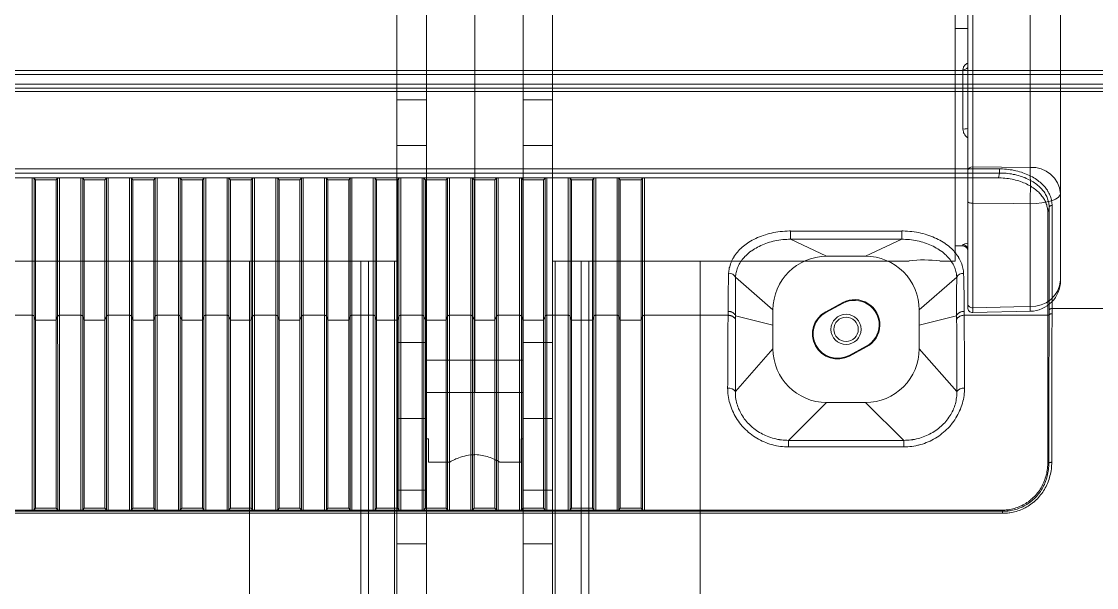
# Model space of a CAD drawing. Header units: millimetres. Extents: x -71336 to -35435, y -26189 to 22712.
# Drawn here: x -68641.2 to -68530.9, y -17271.1 to -17213 of the extents above; entities that cross this region are included whole.
import ezdxf

# ---------------------------------------------------------------- set-up
doc = ezdxf.new("R2010")
doc.units = ezdxf.units.MM
doc.layers.add('SC - Equipment', color=7, linetype='Continuous', lineweight=13)

# ---------------------------------------------------------------- blocks, each defined once
blk = doc.blocks.new('SONY FW-49XE8001 - BACK')
at = {"layer": 'SC - Equipment', "color": 251, "true_color": 0x636466, "transparency": 33554495}
for points in [[(525.3, 358.02), (-525.61, 358.02)], [(522.2, 357.62), (-522.51, 357.62)], [(-464.84, 355.87), (464.53, 355.87), (460.61, 333.61), (460.32, 331.86), (460.04, 330.03), (459.78, 328.1), (459.53, 326.06), (459.29, 323.86), (459.07, 321.57), (458.86, 319.19), (458.73, 317.42), (458.56, 314.84), (458.41, 312.21), (458.29, 309.54), (458.19, 306.83), (458.12, 304.06), (458.08, 301.25), (458.07, 298.38), (458.07, 298.25), (458.07, 137.87), (458.8, 137.87), (461.18, 137.9)], [(464.53, 356.22), (-464.84, 356.22)], [(345.49, 333.61), (327.27, 333.61), (327.23, 333.61), (327.2, 333.6), (327.16, 333.59), (327.13, 333.58), (327.1, 333.57), (327.07, 333.56), (327.05, 333.54), (327.03, 333.52), (327.01, 333.5), (327, 333.5), (326.99, 333.47), (326.98, 333.45), (326.97, 333.43), (326.97, 344), (326.84, 343.47)], [(-439.7, 347.5), (321.89, 347.5), (321.99, 347.5), (322.18, 347.5), (322.37, 347.49), (322.56, 347.48), (322.74, 347.46), (322.93, 347.43), (323.11, 347.41), (323.29, 347.37), (323.47, 347.34), (323.65, 347.3), (323.82, 347.25), (323.83, 347.25), (324, 347.2), (324.16, 347.14), (324.32, 347.09), (324.48, 347.03), (324.63, 346.96), (324.78, 346.89), (324.93, 346.82), (325.07, 346.75), (325.21, 346.67), (325.34, 346.59), (325.47, 346.5), (325.59, 346.42), (325.71, 346.33), (325.82, 346.24), (325.93, 346.15), (326.03, 346.05), (326.12, 345.96), (326.21, 345.86), (326.29, 345.76), (326.37, 345.67), (326.45, 345.57), (326.52, 345.46), (326.58, 345.36), (326.61, 345.31), (326.67, 345.2), (326.72, 345.09), (326.77, 344.98), (326.81, 344.87), (326.85, 344.76), (326.88, 344.65), (326.91, 344.54), (326.93, 344.43), (326.95, 344.32), (326.96, 344.21), (326.97, 344.11), (326.97, 344), (326.98, 344.02), (326.99, 344.05), (327, 344.07), (327.01, 344.07), (327.03, 344.09), (327.05, 344.11), (327.07, 344.13), (327.1, 344.14), (327.13, 344.15), (327.16, 344.16), (327.2, 344.17), (327.23, 344.18), (327.27, 344.18), (327.27, 333.61), (327.27, 333.07), (327.23, 333.07), (327.2, 333.07), (327.16, 333.06), (327.13, 333.05), (327.1, 333.04), (327.07, 333.02), (327.05, 333.01), (327.02, 332.99), (327.01, 332.97), (327, 332.96), (326.99, 332.94), (326.98, 332.92), (326.97, 332.9), (318.26, 332.9), (318.27, 332.15), (318.27, 331.41), (318.27, 330.66), (318.28, 329.92), (318.28, 329.17), (318.28, 328.43), (318.29, 327.68), (318.29, 327.42), (318.29, 326.67), (318.29, 325.93), (318.29, 325.44), (318.29, 325.25), (318.28, 325.06), (318.27, 324.86), (318.24, 324.67), (318.21, 324.47), (318.17, 324.27), (318.13, 324.08), (318.08, 323.88), (318.02, 323.69), (317.95, 323.5), (317.88, 323.31), (317.87, 323.28), (317.79, 323.09), (317.71, 322.91), (317.61, 322.73), (317.51, 322.55), (317.41, 322.37), (317.3, 322.19), (317.18, 322.02), (317.06, 321.86), (316.93, 321.69), (316.87, 321.63), (316.74, 321.47), (316.6, 321.32), (316.45, 321.17), (316.3, 321.03), (316.14, 320.9), (315.98, 320.76), (315.81, 320.64), (315.64, 320.51), (315.47, 320.4), (315.3, 320.29), (315.12, 320.19), (314.94, 320.09), (314.75, 320), (314.56, 319.91), (314.36, 319.83), (314.17, 319.76), (313.97, 319.69), (313.77, 319.63), (313.56, 319.58), (313.5, 319.56), (313.29, 319.51), (313.08, 319.48), (312.87, 319.45), (312.67, 319.42), (312.46, 319.4), (312.25, 319.39), (312.05, 319.39)], [(-439.7, 347.93), (321.89, 347.93), (321.99, 347.93), (322.19, 347.92), (322.39, 347.91), (322.59, 347.89), (322.79, 347.87), (322.99, 347.85), (323.18, 347.82), (323.37, 347.78), (323.56, 347.74), (323.75, 347.69), (323.93, 347.64), (323.94, 347.64), (324.12, 347.59), (324.29, 347.53), (324.46, 347.47), (324.63, 347.4), (324.79, 347.33), (324.95, 347.26), (325.11, 347.18), (325.26, 347.1), (325.4, 347.02), (325.54, 346.93), (325.68, 346.84), (325.8, 346.75), (325.93, 346.65), (326.05, 346.56), (326.16, 346.46), (326.27, 346.36), (326.37, 346.26), (326.46, 346.16), (326.55, 346.05), (326.63, 345.95), (326.71, 345.84), (326.79, 345.73), (326.85, 345.62), (326.88, 345.57), (326.94, 345.45), (327, 345.34), (327.05, 345.22), (327.1, 345.11), (327.14, 344.99), (327.17, 344.87), (327.2, 344.75), (327.23, 344.64), (327.24, 344.52), (327.26, 344.4), (327.27, 344.29), (327.27, 344.18)], [(321.77, 347.01), (321.89, 347.5), (321.89, 347.93)], [(222.64, 312.9), (222.66, 312.9), (222.68, 312.9), (222.7, 312.9), (222.72, 312.9), (222.74, 312.9), (222.76, 312.91), (222.77, 312.91), (222.79, 312.91), (222.79, 312.91), (222.81, 312.92), (222.82, 312.93), (222.83, 312.94), (222.98, 313.09), (222.98, 332.41), (222.98, 346.82), (222.83, 346.97), (222.82, 346.98), (222.81, 346.98), (222.79, 346.99), (222.77, 346.99), (222.77, 346.99), (222.75, 347), (222.73, 347), (222.71, 347), (222.69, 347), (222.67, 347.01), (222.65, 347.01), (222.64, 347.01)], [(222.64, 312.9), (222.64, 347.01)], [(222.83, 312.94), (222.83, 346.97)], [(222.98, 346.82), (225.11, 346.82)], [(225.45, 347.01), (225.43, 347.01), (225.41, 347.01), (225.39, 347), (225.37, 347), (225.35, 347), (225.33, 347), (225.32, 346.99), (225.3, 346.99), (225.3, 346.99), (225.28, 346.98), (225.27, 346.98), (225.25, 346.97), (225.11, 346.82), (225.11, 332.41), (225.11, 313.09), (225.26, 312.94), (225.27, 312.93), (225.28, 312.92), (225.3, 312.91), (225.32, 312.91), (225.32, 312.91), (225.34, 312.91), (225.36, 312.9), (225.38, 312.9), (225.4, 312.9), (225.42, 312.9), (225.44, 312.9), (225.45, 312.9)], [(225.25, 346.97), (225.26, 312.94)], [(225.45, 347.01), (225.45, 312.9)], [(227.64, 312.9), (227.66, 312.9), (227.68, 312.9), (227.7, 312.9), (227.72, 312.9), (227.74, 312.9), (227.76, 312.91), (227.77, 312.91), (227.79, 312.91), (227.79, 312.91), (227.81, 312.92), (227.82, 312.93), (227.83, 312.94), (227.98, 313.09), (227.98, 332.41), (227.98, 346.82), (227.83, 346.97), (227.82, 346.98), (227.81, 346.98), (227.79, 346.99), (227.77, 346.99), (227.77, 346.99), (227.75, 347), (227.73, 347), (227.71, 347), (227.69, 347), (227.67, 347.01), (227.65, 347.01), (227.64, 347.01)], [(227.64, 312.9), (227.64, 347.01)], [(227.83, 312.94), (227.83, 346.97)], [(227.98, 346.82), (230.11, 346.82)], [(230.45, 347.01), (230.43, 347.01), (230.41, 347.01), (230.39, 347), (230.37, 347), (230.35, 347), (230.33, 347), (230.32, 346.99), (230.3, 346.99), (230.3, 346.99), (230.28, 346.98), (230.27, 346.98), (230.26, 346.97), (230.11, 346.82), (230.11, 332.41), (230.11, 313.09), (230.26, 312.94), (230.27, 312.93), (230.28, 312.92), (230.3, 312.91), (230.32, 312.91), (230.32, 312.91), (230.34, 312.91), (230.36, 312.9), (230.38, 312.9), (230.4, 312.9), (230.42, 312.9), (230.44, 312.9), (230.45, 312.9)], [(230.26, 346.97), (230.26, 312.94)], [(230.45, 347.01), (230.45, 312.9)], [(232.64, 312.9), (232.66, 312.9), (232.68, 312.9), (232.7, 312.9), (232.72, 312.9), (232.74, 312.9), (232.76, 312.91), (232.77, 312.91), (232.79, 312.91), (232.79, 312.91), (232.81, 312.92), (232.82, 312.93), (232.83, 312.94), (232.98, 313.09), (232.98, 332.41), (232.98, 346.82), (232.83, 346.97), (232.82, 346.98), (232.81, 346.98), (232.79, 346.99), (232.77, 346.99), (232.77, 346.99), (232.75, 347), (232.73, 347), (232.71, 347), (232.69, 347), (232.67, 347.01), (232.65, 347.01), (232.64, 347.01)], [(232.64, 312.9), (232.64, 347.01)], [(232.83, 312.94), (232.83, 346.97)], [(232.98, 346.82), (235.11, 346.82)], [(235.45, 347.01), (235.43, 347.01), (235.41, 347.01), (235.39, 347), (235.37, 347), (235.35, 347), (235.33, 347), (235.32, 346.99), (235.3, 346.99), (235.3, 346.99), (235.28, 346.98), (235.27, 346.98), (235.26, 346.97), (235.11, 346.82), (235.11, 332.41), (235.11, 313.09), (235.26, 312.94), (235.27, 312.93), (235.28, 312.92), (235.3, 312.91), (235.32, 312.91), (235.32, 312.91), (235.34, 312.91), (235.36, 312.9), (235.38, 312.9), (235.4, 312.9), (235.42, 312.9), (235.44, 312.9), (235.45, 312.9)], [(235.26, 346.97), (235.26, 312.94)], [(235.45, 347.01), (235.45, 312.9)], [(237.64, 312.9), (237.64, 347.01)], [(237.64, 347.01), (237.65, 347.01), (237.67, 347.01), (237.69, 347), (237.71, 347), (237.73, 347), (237.75, 347), (237.77, 346.99), (237.77, 346.99), (237.79, 346.99), (237.81, 346.98), (237.82, 346.98), (237.83, 346.97), (237.98, 346.82)], [(237.64, 312.9), (237.66, 312.9), (237.68, 312.9), (237.7, 312.9), (237.72, 312.9), (237.74, 312.9), (237.76, 312.91), (237.77, 312.91), (237.79, 312.91), (237.79, 312.91), (237.81, 312.92), (237.82, 312.93), (237.83, 312.94), (237.98, 313.09), (237.98, 332.41), (237.98, 346.82), (240.11, 346.82)], [(237.83, 312.94), (237.83, 346.97)], [(240.45, 347.01), (240.43, 347.01), (240.41, 347.01), (240.39, 347), (240.37, 347), (240.35, 347), (240.33, 347), (240.32, 346.99), (240.3, 346.99), (240.3, 346.99), (240.28, 346.98), (240.27, 346.98), (240.26, 346.97), (240.11, 346.82), (240.11, 332.41), (240.11, 313.09), (240.26, 312.94), (240.27, 312.93), (240.28, 312.92), (240.3, 312.91), (240.32, 312.91), (240.32, 312.91), (240.34, 312.91), (240.36, 312.9), (240.38, 312.9), (240.4, 312.9), (240.42, 312.9), (240.44, 312.9), (240.45, 312.9)], [(240.26, 346.97), (240.26, 312.94)], [(240.45, 347.01), (240.45, 312.9)], [(242.64, 312.9), (242.64, 347.01)], [(242.64, 347.01), (242.65, 347.01), (242.67, 347.01), (242.69, 347), (242.71, 347), (242.73, 347), (242.75, 347), (242.77, 346.99), (242.77, 346.99), (242.79, 346.99), (242.81, 346.98), (242.82, 346.98), (242.83, 346.97), (242.98, 346.82)], [(242.64, 312.9), (242.66, 312.9), (242.68, 312.9), (242.7, 312.9), (242.72, 312.9), (242.74, 312.9), (242.76, 312.91), (242.77, 312.91), (242.79, 312.91), (242.79, 312.91), (242.81, 312.92), (242.82, 312.93), (242.83, 312.94), (242.98, 313.09), (242.98, 332.41), (242.98, 346.82), (245.11, 346.82)], [(242.83, 312.94), (242.83, 346.97)], [(245.45, 347.01), (245.43, 347.01), (245.41, 347.01), (245.39, 347), (245.37, 347), (245.35, 347), (245.33, 347), (245.32, 346.99), (245.3, 346.99), (245.3, 346.99), (245.28, 346.98), (245.27, 346.98), (245.26, 346.97), (245.11, 346.82), (245.11, 332.41), (245.11, 313.09), (245.26, 312.94), (245.27, 312.93), (245.28, 312.92), (245.3, 312.91), (245.32, 312.91), (245.32, 312.91), (245.34, 312.91), (245.36, 312.9), (245.38, 312.9), (245.4, 312.9), (245.42, 312.9), (245.44, 312.9), (245.45, 312.9)], [(245.26, 346.97), (245.26, 312.94)], [(245.45, 347.01), (245.45, 312.9)], [(247.64, 312.9), (247.64, 347.01)], [(247.64, 347.01), (247.65, 347.01), (247.67, 347.01), (247.69, 347), (247.71, 347), (247.73, 347), (247.75, 347), (247.77, 346.99), (247.77, 346.99), (247.79, 346.99), (247.81, 346.98), (247.82, 346.98), (247.83, 346.97), (247.98, 346.82)], [(247.64, 312.9), (247.66, 312.9), (247.68, 312.9), (247.7, 312.9), (247.72, 312.9), (247.74, 312.9), (247.76, 312.91), (247.77, 312.91), (247.79, 312.91), (247.79, 312.91), (247.81, 312.92), (247.82, 312.93), (247.83, 312.94), (247.98, 313.09), (247.98, 332.41), (247.98, 346.82), (250.11, 346.82)], [(247.83, 312.94), (247.83, 346.97)], [(250.45, 347.01), (250.43, 347.01), (250.41, 347.01), (250.39, 347), (250.37, 347), (250.35, 347), (250.33, 347), (250.32, 346.99), (250.3, 346.99), (250.3, 346.99), (250.28, 346.98), (250.27, 346.98), (250.26, 346.97), (250.11, 346.82), (250.11, 332.41), (250.11, 313.09), (250.26, 312.94), (250.27, 312.93), (250.28, 312.92), (250.3, 312.91), (250.32, 312.91), (250.32, 312.91), (250.34, 312.91), (250.36, 312.9), (250.38, 312.9), (250.4, 312.9), (250.42, 312.9), (250.44, 312.9), (250.45, 312.9)], [(250.26, 346.97), (250.26, 312.94)], [(250.45, 347.01), (250.45, 312.9)], [(252.64, 312.9), (252.64, 347.01)], [(252.64, 347.01), (252.65, 347.01), (252.67, 347.01), (252.69, 347), (252.71, 347), (252.73, 347), (252.75, 347), (252.77, 346.99), (252.77, 346.99), (252.79, 346.99), (252.81, 346.98), (252.82, 346.98), (252.83, 346.97), (252.98, 346.82)], [(252.64, 312.9), (252.66, 312.9), (252.68, 312.9), (252.7, 312.9), (252.72, 312.9), (252.74, 312.9), (252.76, 312.91), (252.77, 312.91), (252.79, 312.91), (252.79, 312.91), (252.81, 312.92), (252.82, 312.93), (252.83, 312.94), (252.98, 313.09), (252.98, 332.41), (252.98, 346.82), (255.11, 346.82)], [(252.83, 312.94), (252.83, 346.97)], [(255.45, 347.01), (255.43, 347.01), (255.41, 347.01), (255.39, 347), (255.37, 347), (255.35, 347), (255.33, 347), (255.32, 346.99), (255.3, 346.99), (255.3, 346.99), (255.28, 346.98), (255.27, 346.98), (255.26, 346.97), (255.11, 346.82), (255.11, 332.41), (255.11, 313.09), (255.26, 312.94), (255.27, 312.93), (255.28, 312.92), (255.3, 312.91), (255.32, 312.91), (255.32, 312.91), (255.34, 312.91), (255.36, 312.9), (255.38, 312.9), (255.4, 312.9), (255.42, 312.9), (255.44, 312.9), (255.45, 312.9)], [(255.26, 346.97), (255.26, 312.94)], [(255.45, 347.01), (255.45, 312.9)], [(257.64, 312.9), (257.64, 347.01)], [(257.64, 347.01), (257.65, 347.01), (257.67, 347.01), (257.69, 347), (257.71, 347), (257.73, 347), (257.75, 347), (257.77, 346.99), (257.77, 346.99), (257.79, 346.99), (257.81, 346.98), (257.82, 346.98), (257.83, 346.97), (257.98, 346.82)], [(257.64, 312.9), (257.66, 312.9), (257.68, 312.9), (257.7, 312.9), (257.72, 312.9), (257.74, 312.9), (257.76, 312.91), (257.77, 312.91), (257.79, 312.91), (257.79, 312.91), (257.81, 312.92), (257.82, 312.93), (257.83, 312.94), (257.98, 313.09), (257.98, 332.41), (257.98, 346.82), (260.11, 346.82)], [(257.83, 312.94), (257.83, 346.97)], [(260.45, 347.01), (260.43, 347.01), (260.41, 347.01), (260.39, 347), (260.37, 347), (260.35, 347), (260.33, 347), (260.32, 346.99), (260.3, 346.99), (260.3, 346.99), (260.28, 346.98), (260.27, 346.98), (260.25, 346.97), (260.11, 346.82), (260.11, 332.41), (260.11, 313.09), (260.26, 312.94), (260.27, 312.93), (260.28, 312.92), (260.3, 312.91), (260.32, 312.91), (260.32, 312.91), (260.34, 312.91), (260.36, 312.9), (260.38, 312.9), (260.4, 312.9), (260.42, 312.9), (260.44, 312.9), (260.45, 312.9)], [(260.25, 346.97), (260.26, 312.94)], [(260.45, 347.01), (260.45, 312.9)], [(262.64, 312.9), (262.64, 347.01)], [(262.64, 347.01), (262.65, 347.01), (262.67, 347.01), (262.69, 347), (262.71, 347), (262.73, 347), (262.75, 347), (262.77, 346.99), (262.77, 346.99), (262.79, 346.99), (262.81, 346.98), (262.82, 346.98), (262.83, 346.97), (262.98, 346.82)], [(262.64, 312.9), (262.66, 312.9), (262.68, 312.9), (262.7, 312.9), (262.72, 312.9), (262.74, 312.9), (262.76, 312.91), (262.77, 312.91), (262.79, 312.91), (262.79, 312.91), (262.81, 312.92), (262.82, 312.93), (262.83, 312.94), (262.98, 313.09), (262.98, 332.41), (262.98, 346.82), (265.11, 346.82)], [(262.83, 312.94), (262.83, 346.97)], [(265.45, 347.01), (265.43, 347.01), (265.41, 347.01), (265.39, 347), (265.37, 347), (265.35, 347), (265.33, 347), (265.32, 346.99), (265.3, 346.99), (265.3, 346.99), (265.28, 346.98), (265.27, 346.98), (265.26, 346.97), (265.11, 346.82), (265.11, 332.41), (265.11, 313.09), (265.26, 312.94), (265.27, 312.93), (265.28, 312.92), (265.3, 312.91), (265.32, 312.91), (265.32, 312.91), (265.34, 312.91), (265.36, 312.9), (265.38, 312.9), (265.4, 312.9), (265.42, 312.9), (265.44, 312.9), (265.45, 312.9)], [(265.26, 346.97), (265.26, 312.94)], [(265.45, 347.01), (265.45, 312.9)], [(267.64, 312.9), (267.64, 347.01)], [(267.64, 347.01), (267.65, 347.01), (267.67, 347.01), (267.69, 347), (267.71, 347), (267.73, 347), (267.75, 347), (267.77, 346.99), (267.77, 346.99), (267.79, 346.99), (267.81, 346.98), (267.82, 346.98), (267.83, 346.97), (267.98, 346.82)], [(267.64, 312.9), (267.66, 312.9), (267.68, 312.9), (267.7, 312.9), (267.72, 312.9), (267.74, 312.9), (267.76, 312.91), (267.77, 312.91), (267.79, 312.91), (267.79, 312.91), (267.81, 312.92), (267.82, 312.93), (267.83, 312.94), (267.98, 313.09), (267.98, 332.41), (267.98, 346.82), (270.11, 346.82)], [(267.83, 312.94), (267.83, 346.97)], [(270.45, 347.01), (270.43, 347.01), (270.41, 347.01), (270.39, 347), (270.37, 347), (270.35, 347), (270.33, 347), (270.32, 346.99), (270.3, 346.99), (270.3, 346.99), (270.28, 346.98), (270.27, 346.98), (270.26, 346.97), (270.11, 346.82), (270.11, 332.41), (270.11, 313.09), (267.98, 313.09)], [(270.26, 346.97), (270.26, 312.94)], [(270.45, 347.01), (270.45, 312.9)], [(272.64, 312.9), (272.64, 347.01)], [(272.64, 347.01), (272.65, 347.01), (272.67, 347.01), (272.69, 347), (272.71, 347), (272.73, 347), (272.75, 347), (272.77, 346.99), (272.77, 346.99), (272.79, 346.99), (272.81, 346.98), (272.82, 346.98), (272.83, 346.97), (272.98, 346.82)], [(272.64, 312.9), (272.66, 312.9), (272.68, 312.9), (272.7, 312.9), (272.72, 312.9), (272.74, 312.9), (272.76, 312.91), (272.77, 312.91), (272.79, 312.91), (272.79, 312.91), (272.81, 312.92), (272.82, 312.93), (272.83, 312.94), (272.98, 313.09), (272.98, 332.41), (272.98, 346.82), (275.11, 346.82)], [(272.83, 312.94), (272.83, 346.97)], [(275.45, 347.01), (275.43, 347.01), (275.41, 347.01), (275.39, 347), (275.37, 347), (275.35, 347), (275.33, 347), (275.32, 346.99), (275.3, 346.99), (275.3, 346.99), (275.28, 346.98), (275.27, 346.98), (275.26, 346.97), (275.11, 346.82), (275.11, 332.41), (275.11, 313.09), (272.98, 313.09)], [(275.26, 346.97), (275.26, 312.94)], [(275.45, 347.01), (275.45, 312.9)], [(277.64, 312.9), (277.64, 347.01)], [(277.64, 347.01), (277.65, 347.01), (277.67, 347.01), (277.69, 347), (277.71, 347), (277.73, 347), (277.75, 347), (277.77, 346.99), (277.77, 346.99), (277.79, 346.99), (277.81, 346.98), (277.82, 346.98), (277.83, 346.97), (277.98, 346.82)], [(277.64, 312.9), (277.66, 312.9), (277.68, 312.9), (277.7, 312.9), (277.72, 312.9), (277.74, 312.9), (277.76, 312.91), (277.77, 312.91), (277.79, 312.91), (277.79, 312.91), (277.81, 312.92), (277.82, 312.93), (277.83, 312.94), (277.98, 313.09), (277.98, 332.41), (277.98, 346.82), (280.11, 346.82)], [(277.83, 312.94), (277.83, 346.97)], [(280.45, 347.01), (280.43, 347.01), (280.41, 347.01), (280.39, 347), (280.37, 347), (280.35, 347), (280.33, 347), (280.32, 346.99), (280.3, 346.99), (280.3, 346.99), (280.28, 346.98), (280.27, 346.98), (280.26, 346.97), (280.11, 346.82), (280.11, 332.41), (280.11, 313.09), (277.98, 313.09)], [(280.26, 346.97), (280.26, 312.94)], [(280.45, 347.01), (280.45, 312.9)], [(282.64, 312.9), (282.64, 347.01)], [(282.64, 347.01), (282.65, 347.01), (282.67, 347.01), (282.69, 347), (282.71, 347), (282.73, 347), (282.75, 347), (282.77, 346.99), (282.77, 346.99), (282.79, 346.99), (282.81, 346.98), (282.82, 346.98), (282.83, 346.97), (282.98, 346.82)], [(282.64, 312.9), (282.66, 312.9), (282.68, 312.9), (282.7, 312.9), (282.72, 312.9), (282.74, 312.9), (282.76, 312.91), (282.77, 312.91), (282.79, 312.91), (282.79, 312.91), (282.81, 312.92), (282.82, 312.93), (282.83, 312.94), (282.98, 313.09), (282.98, 332.41), (282.98, 346.82), (285.11, 346.82)], [(282.83, 312.94), (282.83, 346.97)], [(285.45, 347.01), (285.43, 347.01), (285.41, 347.01), (285.39, 347), (285.37, 347), (285.35, 347), (285.33, 347), (285.32, 346.99), (285.3, 346.99), (285.3, 346.99), (285.28, 346.98), (285.27, 346.98), (285.25, 346.97), (285.11, 346.82), (285.11, 332.41), (285.11, 313.09), (282.98, 313.09)], [(285.25, 346.97), (285.26, 312.94)], [(285.45, 347.01), (285.45, 312.9)], [(305.81, 334.21), (305.85, 334.14)], [(304.05, 333.27), (304.08, 333.2)], [(298.64, 329.46), (294.78, 325.07), (294.78, 324.92), (294.79, 324.77), (294.8, 324.61), (294.81, 324.45), (294.84, 324.3), (294.86, 324.14), (294.9, 323.98), (294.94, 323.82), (294.99, 323.67), (295.04, 323.51), (295.1, 323.36), (295.12, 323.3), (295.19, 323.15), (295.26, 323), (295.33, 322.85), (295.42, 322.71), (295.51, 322.57), (295.6, 322.42), (295.7, 322.28), (295.81, 322.15), (295.92, 322.01), (296.03, 321.88), (296.16, 321.75), (296.26, 321.65), (296.39, 321.53), (296.52, 321.41), (296.66, 321.3), (296.81, 321.19), (296.95, 321.08), (297.1, 320.98), (297.26, 320.88), (297.42, 320.79), (297.58, 320.7), (297.74, 320.62), (297.89, 320.55), (298.06, 320.48), (298.23, 320.42), (298.41, 320.36), (298.58, 320.3), (298.76, 320.25), (298.94, 320.21), (299.13, 320.17), (299.31, 320.14), (299.32, 320.13), (299.51, 320.11), (299.69, 320.09), (299.88, 320.07), (300.06, 320.07), (300.24, 320.06), (304.14, 323.96)], [(306.48, 328.72), (306.44, 328.79)], [(308.24, 329.66), (308.21, 329.73)], [(225.11, 313.09), (222.98, 313.09)], [(230.11, 313.09), (227.98, 313.09)], [(235.11, 313.09), (232.98, 313.09)], [(240.11, 313.09), (237.98, 313.09)], [(245.11, 313.09), (242.98, 313.09)], [(250.11, 313.09), (247.98, 313.09)], [(255.11, 313.09), (252.98, 313.09)], [(260.11, 313.09), (257.98, 313.09)], [(265.11, 313.09), (262.98, 313.09)], [(270.45, 312.9), (270.44, 312.9), (270.42, 312.9), (270.4, 312.9), (270.38, 312.9), (270.36, 312.9), (270.34, 312.91), (270.32, 312.91), (270.32, 312.91), (270.3, 312.91), (270.28, 312.92), (270.27, 312.93), (270.26, 312.94), (270.11, 313.09)], [(275.45, 312.9), (275.44, 312.9), (275.42, 312.9), (275.4, 312.9), (275.38, 312.9), (275.36, 312.9), (275.34, 312.91), (275.32, 312.91), (275.32, 312.91), (275.3, 312.91), (275.28, 312.92), (275.27, 312.93), (275.26, 312.94), (275.11, 313.09)], [(280.45, 312.9), (280.44, 312.9), (280.42, 312.9), (280.4, 312.9), (280.38, 312.9), (280.36, 312.9), (280.34, 312.91), (280.32, 312.91), (280.32, 312.91), (280.3, 312.91), (280.28, 312.92), (280.27, 312.93), (280.26, 312.94), (280.11, 313.09)], [(285.45, 312.9), (285.44, 312.9), (285.42, 312.9), (285.4, 312.9), (285.38, 312.9), (285.36, 312.9), (285.34, 312.91), (285.32, 312.91), (285.32, 312.91), (285.3, 312.91), (285.28, 312.92), (285.27, 312.93), (285.26, 312.94), (285.11, 313.09)]]:
    blk.add_lwpolyline(points, dxfattribs=at)
for points in [[(535.26, 356.94, -0.011528), (522.2, 356.63), (-522.51, 356.63, -0.011714), (-535.57, 356.94)], [(-439.91, 312.9), (322.1, 312.9), (322.26, 312.9), (322.42, 312.91), (322.58, 312.92), (322.62, 312.93), (322.78, 312.95), (322.94, 312.97), (323.1, 313), (323.26, 313.04), (323.41, 313.08), (323.57, 313.13), (323.72, 313.18), (323.87, 313.24), (324.01, 313.3), (324.15, 313.36), (324.3, 313.44), (324.43, 313.51), (324.57, 313.59), (324.7, 313.68), (324.84, 313.77), (324.96, 313.87), (325.09, 313.97), (325.11, 313.98), (325.23, 314.09), (325.35, 314.2), (325.46, 314.31), (325.57, 314.42), (325.67, 314.54), (325.77, 314.67), (325.87, 314.8), (325.97, 314.93), (326.06, 315.06), (326.14, 315.2), (326.22, 315.34), (326.3, 315.49), (326.37, 315.64), (326.44, 315.79), (326.5, 315.94), (326.53, 316.03), (326.58, 316.18), (326.63, 316.34), (326.68, 316.5), (326.72, 316.67), (326.75, 316.83), (326.78, 317), (326.8, 317.17), (326.82, 317.34), (326.83, 317.51), (326.84, 317.68), (326.84, 317.82, -0.000018), (326.84, 332.9), (326.84, 343.47), (326.84, 343.58), (326.83, 343.68), (326.82, 343.79), (326.8, 343.9), (326.78, 344.01), (326.75, 344.12), (326.72, 344.24), (326.68, 344.35), (326.64, 344.46), (326.59, 344.57), (326.54, 344.68), (326.48, 344.78), (326.45, 344.83), (326.39, 344.94), (326.32, 345.04), (326.24, 345.14), (326.16, 345.24), (326.08, 345.34), (325.99, 345.43), (325.9, 345.53), (325.8, 345.62), (325.69, 345.72), (325.58, 345.81), (325.46, 345.9), (325.34, 345.98), (325.21, 346.07), (325.08, 346.15), (324.94, 346.23), (324.8, 346.3), (324.66, 346.38), (324.51, 346.45), (324.35, 346.51), (324.2, 346.58), (324.03, 346.63), (323.87, 346.69), (323.7, 346.74), (323.7, 346.74), (323.52, 346.79), (323.35, 346.83), (323.17, 346.87), (322.99, 346.9), (322.8, 346.93), (322.62, 346.96), (322.43, 346.98), (322.24, 346.99), (322.06, 347), (321.87, 347.01), (321.77, 347.01), (-439.58, 347.01, 0.006363)], [(304.14, 338.96), (300.43, 340.71), (300.43, 341.56), (300.32, 341.56), (300.08, 341.55), (299.85, 341.54), (299.61, 341.52), (299.38, 341.5), (299.15, 341.47), (298.93, 341.43), (298.7, 341.39), (298.48, 341.34), (298.26, 341.29), (298.05, 341.23), (297.86, 341.17), (297.65, 341.11), (297.45, 341.03), (297.25, 340.96), (297.06, 340.88), (296.87, 340.79), (296.69, 340.7), (296.52, 340.6), (296.34, 340.51), (296.18, 340.4), (296.02, 340.3), (295.9, 340.22), (295.75, 340.11), (295.61, 339.99), (295.48, 339.88), (295.35, 339.76), (295.22, 339.64), (295.11, 339.52), (295, 339.4), (294.9, 339.27), (294.8, 339.15), (294.71, 339.02), (294.63, 338.89), (294.61, 338.85), (294.53, 338.72), (294.46, 338.59), (294.4, 338.45), (294.34, 338.31), (294.28, 338.17), (294.24, 338.03), (294.2, 337.89), (294.16, 337.76), (294.14, 337.62), (294.12, 337.48), (294.1, 337.35), (294.09, 337.22, 0.009201), (294.03, 333.3), (294.03, 333.3), (294.1, 333.3), (294.16, 333.3), (294.22, 333.29), (294.27, 333.28), (294.33, 333.26), (294.38, 333.25), (294.43, 333.23), (294.48, 333.2), (294.53, 333.18), (294.56, 333.16), (294.6, 333.13), (294.64, 333.1), (294.68, 333.07), (294.71, 333.03), (294.74, 333), (294.76, 332.97), (294.78, 332.93), (294.8, 332.9), (294.81, 332.86), (298.64, 331.88)], [(308.14, 338.96), (311.86, 340.71), (311.86, 341.56), (311.98, 341.56), (312.21, 341.55), (312.44, 341.54), (312.67, 341.52), (312.9, 341.5), (313.13, 341.47), (313.36, 341.43), (313.58, 341.39), (313.8, 341.34), (314.02, 341.29), (314.24, 341.23), (314.42, 341.17), (314.63, 341.1), (314.83, 341.03), (315.03, 340.95), (315.22, 340.87), (315.41, 340.79), (315.59, 340.69), (315.77, 340.6), (315.94, 340.5), (316.11, 340.4), (316.27, 340.29), (316.38, 340.21), (316.53, 340.1), (316.67, 339.99), (316.81, 339.87), (316.94, 339.76), (317.06, 339.64), (317.18, 339.52), (317.28, 339.39), (317.39, 339.27), (317.48, 339.14), (317.57, 339.01), (317.66, 338.89), (317.68, 338.85), (317.75, 338.72), (317.82, 338.58), (317.89, 338.45), (317.95, 338.31), (318, 338.17), (318.05, 338.03), (318.09, 337.89), (318.12, 337.75), (318.15, 337.62), (318.17, 337.48), (318.18, 337.35), (318.19, 337.21, -0.009015), (318.26, 333.3), (318.26, 333.3), (318.19, 333.3), (318.13, 333.3), (318.07, 333.29), (318.02, 333.28), (317.96, 333.26), (317.91, 333.25), (317.86, 333.23), (317.81, 333.2), (317.76, 333.18), (317.73, 333.16), (317.69, 333.13), (317.65, 333.1), (317.61, 333.07), (317.58, 333.03), (317.55, 333), (317.53, 332.97), (317.51, 332.93), (317.49, 332.9), (317.48, 332.86), (313.64, 331.88)], [(313.64, 333.46), (317.49, 336.82), (317.48, 336.94), (317.47, 337.06), (317.46, 337.17), (317.43, 337.29), (317.41, 337.41), (317.37, 337.54), (317.33, 337.66), (317.29, 337.78), (317.24, 337.9), (317.18, 338.02), (317.12, 338.14), (317.05, 338.26), (317.04, 338.28), (316.97, 338.39), (316.89, 338.51), (316.81, 338.62), (316.72, 338.73), (316.62, 338.84), (316.52, 338.95), (316.41, 339.06), (316.3, 339.16), (316.18, 339.27), (316.05, 339.37), (315.92, 339.47), (315.83, 339.53), (315.69, 339.63), (315.54, 339.72), (315.39, 339.81), (315.23, 339.9), (315.07, 339.99), (314.9, 340.06), (314.73, 340.14), (314.56, 340.21), (314.38, 340.28), (314.2, 340.34), (314.02, 340.4), (313.83, 340.45), (313.64, 340.5), (313.45, 340.54), (313.25, 340.58), (313.05, 340.62), (312.85, 340.65), (312.65, 340.67), (312.44, 340.69), (312.24, 340.7), (312.04, 340.71), (311.86, 340.71, 0.000058), (300.43, 340.71), (300.25, 340.71), (300.05, 340.7), (299.84, 340.69), (299.64, 340.67), (299.44, 340.64), (299.24, 340.62), (299.04, 340.58), (298.84, 340.54), (298.65, 340.5), (298.46, 340.45), (298.27, 340.4), (298.09, 340.34), (297.91, 340.28), (297.73, 340.21), (297.56, 340.14), (297.39, 340.06), (297.22, 339.98), (297.06, 339.9), (296.9, 339.81), (296.75, 339.72), (296.6, 339.63), (296.46, 339.53), (296.37, 339.47), (296.24, 339.37), (296.11, 339.26), (295.99, 339.16), (295.88, 339.05), (295.77, 338.95), (295.67, 338.84), (295.57, 338.73), (295.48, 338.62), (295.4, 338.5), (295.32, 338.39), (295.25, 338.27), (295.24, 338.26), (295.17, 338.14), (295.11, 338.02), (295.06, 337.9), (295, 337.78), (294.96, 337.66), (294.92, 337.53), (294.89, 337.41), (294.86, 337.29), (294.84, 337.17), (294.82, 337.05), (294.81, 336.94), (294.8, 336.82), (298.64, 333.46)], [(294.81, 332.46, 0.001207), (294.81, 332.86, 0.001631), (294.8, 336.82, 0.307887), (294.09, 337.22)], [(318.19, 337.21, 0.307617), (317.49, 336.82, 0.001754), (317.48, 332.86, 0.000783), (317.48, 332.46)], [(294.03, 333.3, -0.00079), (294.03, 332.9, 0.000497), (293.99, 325.44), (294, 325.25), (294.01, 325.05), (294.02, 324.86), (294.05, 324.66), (294.08, 324.46), (294.12, 324.27), (294.16, 324.07), (294.21, 323.87), (294.27, 323.68), (294.34, 323.49), (294.34, 323.47), (294.41, 323.28), (294.49, 323.09), (294.58, 322.91), (294.67, 322.73), (294.77, 322.55), (294.87, 322.37), (294.98, 322.2), (295.1, 322.03), (295.22, 321.86), (295.35, 321.7), (295.49, 321.54), (295.55, 321.47), (295.69, 321.32), (295.83, 321.17), (295.99, 321.03), (296.14, 320.89), (296.3, 320.76), (296.47, 320.63), (296.64, 320.51), (296.81, 320.4), (296.98, 320.29), (297.17, 320.18), (297.35, 320.09), (297.54, 319.99), (297.73, 319.91), (297.92, 319.83), (298.12, 319.76), (298.32, 319.69), (298.52, 319.63), (298.72, 319.57), (298.93, 319.53), (298.99, 319.51), (299.2, 319.48), (299.41, 319.45), (299.62, 319.42), (299.83, 319.4), (300.04, 319.39), (300.24, 319.39)], [(313.64, 329.46), (317.51, 325.07), (317.51, 325.55), (317.5, 326.29), (317.5, 327.03), (317.5, 327.29), (317.5, 328.03), (317.5, 328.77), (317.49, 329.5), (317.49, 330.24), (317.49, 330.98), (317.49, 331.72), (317.48, 332.46), (317.5, 332.49), (317.51, 332.53), (317.53, 332.56), (317.55, 332.6), (317.58, 332.63), (317.61, 332.66), (317.65, 332.69), (317.69, 332.72), (317.73, 332.75), (317.76, 332.78), (317.81, 332.8), (317.86, 332.82), (317.91, 332.84), (317.96, 332.86), (318.02, 332.87), (318.07, 332.88), (318.13, 332.89), (318.19, 332.9), (318.26, 332.9), (318.26, 332.9, -0.00079), (318.26, 333.3)], [(326.84, 317.82, 0.001088), (326.94, 317.72, -0.000595), (326.97, 332.9, 0.000921), (326.97, 333.43)], [(293.99, 325.44, -0.290128), (294.78, 325.07), (294.79, 325.81), (294.79, 326.55), (294.79, 327.29), (294.79, 328.03), (294.79, 328.77), (294.8, 329.5), (294.8, 330.24), (294.8, 330.72), (294.8, 331.46), (294.81, 332.2), (294.81, 332.46), (294.79, 332.49), (294.78, 332.53), (294.76, 332.56), (294.74, 332.6), (294.71, 332.63), (294.68, 332.66), (294.64, 332.69), (294.6, 332.72), (294.56, 332.75), (294.53, 332.78), (294.48, 332.8), (294.43, 332.82), (294.38, 332.84), (294.33, 332.86), (294.27, 332.87), (294.22, 332.88), (294.16, 332.89), (294.1, 332.9), (294.03, 332.9), (294.03, 332.9), (285.45, 332.9), (285.43, 332.9), (285.41, 332.9), (285.38, 332.89), (285.37, 332.89), (285.35, 332.88), (285.33, 332.87), (285.31, 332.86), (285.29, 332.85), (285.27, 332.83), (285.26, 332.81), (285.25, 332.8), (285.11, 332.41), (282.98, 332.41), (282.83, 332.8), (282.83, 332.81), (282.81, 332.83), (282.8, 332.85), (282.78, 332.86), (282.76, 332.87), (282.74, 332.88), (282.72, 332.89), (282.71, 332.89), (282.68, 332.9), (282.66, 332.9), (282.64, 332.9), (280.45, 332.9), (280.43, 332.9), (280.41, 332.9), (280.38, 332.89), (280.37, 332.89), (280.35, 332.88), (280.33, 332.87), (280.31, 332.86), (280.29, 332.85), (280.27, 332.83), (280.26, 332.81), (280.26, 332.8), (280.11, 332.41), (277.98, 332.41), (277.83, 332.8), (277.83, 332.81), (277.82, 332.83), (277.8, 332.85), (277.78, 332.86), (277.76, 332.87), (277.74, 332.88), (277.72, 332.89), (277.71, 332.89), (277.68, 332.9), (277.66, 332.9), (277.64, 332.9), (275.45, 332.9), (275.43, 332.9), (275.41, 332.9), (275.38, 332.89), (275.37, 332.89), (275.35, 332.88), (275.33, 332.87), (275.31, 332.86), (275.29, 332.85), (275.27, 332.83), (275.26, 332.81), (275.26, 332.8), (275.11, 332.41), (272.98, 332.41), (272.83, 332.8), (272.83, 332.81), (272.81, 332.83), (272.8, 332.85), (272.78, 332.86), (272.76, 332.87), (272.74, 332.88), (272.72, 332.89), (272.71, 332.89), (272.68, 332.9), (272.66, 332.9), (272.64, 332.9), (270.45, 332.9), (270.43, 332.9), (270.41, 332.9), (270.38, 332.89), (270.37, 332.89), (270.35, 332.88), (270.33, 332.87), (270.31, 332.86), (270.29, 332.85), (270.27, 332.83), (270.26, 332.81), (270.26, 332.8), (270.11, 332.41), (267.98, 332.41), (267.83, 332.8), (267.83, 332.81), (267.82, 332.83), (267.8, 332.85), (267.78, 332.86), (267.76, 332.87), (267.74, 332.88), (267.72, 332.89), (267.71, 332.89), (267.68, 332.9), (267.66, 332.9), (267.64, 332.9), (265.45, 332.9), (265.43, 332.9), (265.41, 332.9), (265.38, 332.89), (265.37, 332.89), (265.35, 332.88), (265.33, 332.87), (265.31, 332.86), (265.29, 332.85), (265.27, 332.83), (265.26, 332.81), (265.26, 332.8), (265.11, 332.41), (262.98, 332.41), (262.83, 332.8), (262.83, 332.81), (262.81, 332.83), (262.8, 332.85), (262.78, 332.86), (262.76, 332.87), (262.74, 332.88), (262.72, 332.89), (262.71, 332.89), (262.68, 332.9), (262.66, 332.9), (262.64, 332.9), (260.45, 332.9), (260.43, 332.9), (260.41, 332.9), (260.38, 332.89), (260.37, 332.89), (260.35, 332.88), (260.33, 332.87), (260.31, 332.86), (260.29, 332.85), (260.27, 332.83), (260.26, 332.81), (260.25, 332.8), (260.11, 332.41), (257.98, 332.41), (257.83, 332.8), (257.83, 332.81), (257.82, 332.83), (257.8, 332.85), (257.78, 332.86), (257.76, 332.87), (257.74, 332.88), (257.72, 332.89), (257.71, 332.89), (257.68, 332.9), (257.66, 332.9), (257.64, 332.9), (255.45, 332.9), (255.43, 332.9), (255.41, 332.9), (255.38, 332.89), (255.37, 332.89), (255.35, 332.88), (255.33, 332.87), (255.31, 332.86), (255.29, 332.85), (255.27, 332.83), (255.26, 332.81), (255.26, 332.8), (255.11, 332.41), (252.98, 332.41), (252.83, 332.8), (252.83, 332.81), (252.81, 332.83), (252.8, 332.85), (252.78, 332.86), (252.76, 332.87), (252.74, 332.88), (252.72, 332.89), (252.71, 332.89), (252.68, 332.9), (252.66, 332.9), (252.64, 332.9), (250.45, 332.9), (250.43, 332.9), (250.41, 332.9), (250.38, 332.89), (250.37, 332.89), (250.35, 332.88), (250.33, 332.87), (250.31, 332.86), (250.29, 332.85), (250.27, 332.83), (250.26, 332.81), (250.26, 332.8), (250.11, 332.41), (247.98, 332.41), (247.83, 332.8), (247.83, 332.81), (247.81, 332.83), (247.8, 332.85), (247.78, 332.86), (247.76, 332.87), (247.74, 332.88), (247.72, 332.89), (247.71, 332.89), (247.68, 332.9), (247.66, 332.9), (247.64, 332.9), (245.45, 332.9), (245.43, 332.9), (245.41, 332.9), (245.38, 332.89), (245.37, 332.89), (245.35, 332.88), (245.33, 332.87), (245.31, 332.86), (245.29, 332.85), (245.27, 332.83), (245.26, 332.81), (245.26, 332.8), (245.11, 332.41), (242.98, 332.41), (242.83, 332.8), (242.83, 332.81), (242.82, 332.83), (242.8, 332.85), (242.78, 332.86), (242.76, 332.87), (242.74, 332.88), (242.72, 332.89), (242.71, 332.89), (242.68, 332.9), (242.66, 332.9), (242.64, 332.9), (240.45, 332.9), (240.43, 332.9), (240.41, 332.9), (240.38, 332.89), (240.37, 332.89), (240.35, 332.88), (240.33, 332.87), (240.31, 332.86), (240.29, 332.85), (240.27, 332.83), (240.26, 332.81), (240.26, 332.8), (240.11, 332.41), (237.98, 332.41), (237.83, 332.8), (237.83, 332.81), (237.81, 332.83), (237.8, 332.85), (237.78, 332.86), (237.76, 332.87), (237.74, 332.88), (237.72, 332.89), (237.71, 332.89), (237.68, 332.9), (237.66, 332.9), (237.64, 332.9), (235.45, 332.9), (235.43, 332.9), (235.41, 332.9), (235.38, 332.89), (235.37, 332.89), (235.35, 332.88), (235.33, 332.87), (235.31, 332.86), (235.29, 332.85), (235.27, 332.83), (235.26, 332.81), (235.26, 332.8), (235.11, 332.41), (232.98, 332.41), (232.83, 332.8), (232.83, 332.81), (232.82, 332.83), (232.8, 332.85), (232.78, 332.86), (232.76, 332.87), (232.74, 332.88), (232.72, 332.89), (232.71, 332.89), (232.68, 332.9), (232.66, 332.9), (232.64, 332.9), (230.45, 332.9), (230.43, 332.9), (230.41, 332.9), (230.38, 332.89), (230.37, 332.89), (230.35, 332.88), (230.33, 332.87), (230.31, 332.86), (230.29, 332.85), (230.27, 332.83), (230.26, 332.81), (230.26, 332.8), (230.11, 332.41), (227.98, 332.41), (227.83, 332.8), (227.83, 332.81), (227.81, 332.83), (227.8, 332.85), (227.78, 332.86), (227.76, 332.87), (227.74, 332.88), (227.72, 332.89), (227.71, 332.89), (227.68, 332.9), (227.66, 332.9), (227.64, 332.9), (225.45, 332.9), (225.43, 332.9), (225.41, 332.9), (225.38, 332.89), (225.37, 332.89), (225.35, 332.88), (225.33, 332.87), (225.31, 332.86), (225.29, 332.85), (225.27, 332.83), (225.26, 332.81), (225.25, 332.8), (225.11, 332.41), (222.98, 332.41), (222.83, 332.8), (222.83, 332.81), (222.81, 332.83), (222.8, 332.85), (222.78, 332.86), (222.76, 332.87), (222.74, 332.88), (222.72, 332.89), (222.71, 332.89), (222.68, 332.9), (222.66, 332.9), (222.64, 332.9), (220.45, 332.9)], [(318.29, 325.44, 0.290081), (317.51, 325.07), (317.51, 324.92), (317.5, 324.77), (317.49, 324.61), (317.48, 324.45), (317.45, 324.29), (317.43, 324.14), (317.39, 323.98), (317.35, 323.82), (317.3, 323.67), (317.25, 323.51), (317.23, 323.45), (317.17, 323.3), (317.11, 323.15), (317.03, 323), (316.96, 322.86), (316.88, 322.71), (316.79, 322.57), (316.69, 322.43), (316.59, 322.29), (316.49, 322.15), (316.38, 322.01), (316.26, 321.88), (316.14, 321.75), (316.03, 321.65), (315.9, 321.53), (315.77, 321.41), (315.63, 321.3), (315.49, 321.19), (315.34, 321.08), (315.19, 320.98), (315.03, 320.88), (314.88, 320.79), (314.71, 320.7), (314.55, 320.62), (314.4, 320.55), (314.23, 320.48), (314.06, 320.42), (313.88, 320.36), (313.71, 320.3), (313.53, 320.25), (313.35, 320.21), (313.17, 320.17), (312.98, 320.14), (312.97, 320.13), (312.78, 320.11), (312.6, 320.09), (312.41, 320.07), (312.23, 320.07), (312.05, 320.06), (310.87, 320.06), (309.69, 320.06), (308.51, 320.06), (307.33, 320.06), (306.14, 320.06), (304.96, 320.06), (303.78, 320.06), (302.6, 320.06), (301.42, 320.06), (300.24, 320.06), (300.24, 319.39), (312.05, 319.39), (312.05, 320.06), (308.14, 323.96)], [(322.1, 312.9, 0.000825), (322.2, 312.79), (322.36, 312.79), (322.52, 312.8), (322.69, 312.81), (322.73, 312.82), (322.9, 312.84), (323.05, 312.86), (323.21, 312.9), (323.37, 312.93), (323.53, 312.97), (323.68, 313.02), (323.83, 313.07), (323.98, 313.13), (324.12, 313.19), (324.26, 313.26), (324.4, 313.33), (324.54, 313.4), (324.68, 313.49), (324.81, 313.57), (324.94, 313.66), (325.07, 313.76), (325.2, 313.86), (325.22, 313.88), (325.34, 313.98), (325.46, 314.09), (325.57, 314.21), (325.68, 314.32), (325.78, 314.44), (325.89, 314.57), (325.98, 314.69), (326.08, 314.82), (326.16, 314.96), (326.25, 315.1), (326.33, 315.24), (326.4, 315.39), (326.48, 315.53), (326.54, 315.68), (326.6, 315.84), (326.64, 315.93), (326.69, 316.08), (326.74, 316.24), (326.78, 316.4), (326.82, 316.57), (326.85, 316.73), (326.88, 316.9), (326.9, 317.07), (326.92, 317.24), (326.93, 317.41), (326.94, 317.58), (326.94, 317.72), (326.95, 317.73), (326.96, 317.74), (326.97, 317.76), (326.99, 317.77), (327.01, 317.78), (327.04, 317.79), (327.04, 317.79), (327.05, 317.79), (327.08, 317.8), (327.11, 317.81), (327.14, 317.81), (327.17, 317.82), (327.21, 317.82), (327.24, 317.82), (327.24, 317.67), (327.23, 317.49), (327.21, 317.31), (327.2, 317.13), (327.17, 316.95), (327.14, 316.77), (327.1, 316.59), (327.06, 316.42), (327.02, 316.24), (326.96, 316.08), (326.91, 315.91), (326.87, 315.82), (326.81, 315.65), (326.73, 315.49), (326.66, 315.34), (326.58, 315.18), (326.49, 315.03), (326.4, 314.88), (326.31, 314.74), (326.21, 314.6), (326.1, 314.46), (326, 314.33), (325.88, 314.2), (325.77, 314.08), (325.65, 313.96), (325.52, 313.84), (325.4, 313.73), (325.38, 313.71), (325.24, 313.61), (325.11, 313.51), (324.97, 313.41), (324.83, 313.32), (324.68, 313.23), (324.53, 313.15), (324.38, 313.07), (324.23, 313), (324.08, 312.94), (323.92, 312.88), (323.76, 312.82), (323.6, 312.77), (323.43, 312.73), (323.27, 312.69), (323.1, 312.66), (322.93, 312.63), (322.88, 312.62), (322.71, 312.6), (322.54, 312.59), (322.37, 312.58), (322.2, 312.58)]]:
    blk.add_lwpolyline(points, format="xyb", dxfattribs=at)
for points in [[(304.14, 338.96), (308.14, 338.96, -0.41422), (313.64, 333.46), (313.64, 329.46, -0.414216), (308.14, 323.96), (304.14, 323.96, -0.414209), (298.64, 329.46), (298.64, 333.46, -0.414213)], [(305.81, 334.21), (304.05, 333.27, 0.999986), (306.48, 328.72), (308.24, 329.66, 1.000027)], [(305.85, 334.14), (304.08, 333.2, 0.999997), (306.44, 328.79), (308.21, 329.73, 1.000008)]]:
    blk.add_lwpolyline(points, format="xyb", close=True, dxfattribs=at)
blk.add_lwpolyline([(322.2, 312.79), (-440.02, 312.79), (-440.02, 312.58), (322.2, 312.58)], close=True, dxfattribs=at)
for radius in [1.55, 1.25]:
    blk.add_circle((306.14, 331.46), radius, dxfattribs=at)
for centre, radius, start, end in [((306.14, 8885.27), 8543.72, 269.961679, 270.038321), ((7251.69, 312.44), 6924.45, 179.829294, 179.955511)]:
    blk.add_arc(centre, radius, start, end, dxfattribs=at)
blk = doc.blocks.new('CHIEF MSM1U - FRONT')
at = {"layer": 'SC - Equipment', "color": 146, "true_color": 0x105689}
for p, q in [((260.21, 194.33), (260.21, 249.57)), ((276.19, 249.57), (276.19, 194.33)), ((268.21, 167.62), (268.21, 213.38)), ((263.25, 196.84), (263.25, 207.63)), ((273.17, 207.63), (273.17, 196.84)), ((318.77, 187.03), (318.77, 205.21)), ((328.3, 205.85), (328.3, 184.73)), ((319.29, 205.07), (319.29, 187.46)), ((325.18, 187.41), (325.18, 205.03)), ((317.5, 203.2), (317.5, 177.8)), ((318.77, 201.67), (317.5, 201.65)), ((318.28, 191.35), (318.28, 197.43)), ((263.25, 194.33), (263.25, 196.84)), ((273.16, 196.84), (273.16, 194.33)), ((260.21, 194.33), (263.25, 194.33)), ((260.21, 189.64), (260.21, 194.33)), ((263.25, 189.64), (263.25, 194.33)), ((276.19, 194.33), (273.16, 194.33)), ((273.16, 194.33), (273.16, 189.64)), ((276.19, 194.33), (276.19, 189.64)), ((260.21, 189.64), (263.25, 189.64)), ((260.21, 169.42), (260.21, 189.64)), ((263.25, 169.42), (263.25, 189.64)), ((276.19, 189.64), (273.16, 189.64)), ((273.16, 189.64), (273.16, 169.42)), ((276.19, 189.64), (276.19, 169.42)), ((319.29, 187.46), (325.18, 187.41)), ((328.3, 184.73), (328.3, 175.82)), ((318.77, 173.43), (318.77, 183.9)), ((319.29, 183.73), (319.29, 173)), ((325.18, 173.13), (325.18, 183.67)), ((317.5, 179.36), (318.28, 179.35)), ((318.28, 179.35), (318.28, 179.47)), ((122.23, 177.8), (260.21, 177.8)), ((245.09, 177.8), (245.09, 104.31)), ((256.5, 177.8), (256.5, 25.4)), ((257.29, 177.8), (257.29, 25.4)), ((259.95, 177.8), (259.95, 25.4)), ((276.19, 177.8), (312.76, 177.8)), ((276.46, 25.4), (276.46, 177.8)), ((279.12, 25.4), (279.12, 177.8)), ((279.91, 25.4), (279.91, 177.8)), ((291.32, 104.31), (291.32, 177.8)), ((315.92, 177.8), (317.5, 177.8)), ((318.77, 173.81), (318.77, 173.33)), ((319.29, 172.52), (325.2, 172.65)), ((260.21, 169.42), (263.25, 169.42)), ((260.21, 161.62), (260.21, 169.42)), ((263.25, 161.62), (263.25, 169.42)), ((276.19, 169.42), (273.16, 169.42)), ((273.16, 169.42), (273.16, 161.62)), ((276.19, 169.42), (276.19, 161.62)), ((263.25, 167.62), (268.21, 167.62)), ((268.21, 164.31), (268.21, 167.62)), ((273.16, 167.62), (268.21, 167.62)), ((263.25, 164.31), (268.21, 164.31)), ((273.16, 164.31), (268.21, 164.31)), ((260.21, 161.62), (263.25, 161.62)), ((260.21, 154.28), (260.21, 161.62)), ((263.25, 154.28), (263.25, 161.62)), ((276.19, 161.62), (273.16, 161.62)), ((273.16, 161.62), (273.16, 154.28)), ((276.19, 161.62), (276.19, 154.28)), ((263.44, 159.55), (263.25, 159.55)), ((263.44, 157.16), (263.44, 159.55)), ((272.97, 159.55), (273.16, 159.55)), ((272.97, 159.55), (272.97, 157.16)), ((268.2, 157.92), (267.83, 157.89)), ((263.44, 157.16), (265.64, 157.16)), ((270.75, 157.16), (272.97, 157.16)), ((260.21, 154.28), (263.25, 154.28)), ((260.21, 148.78), (260.21, 154.28)), ((263.25, 148.78), (263.25, 154.28)), ((276.19, 154.28), (273.16, 154.28)), ((273.16, 154.28), (273.16, 148.78)), ((276.19, 154.28), (276.19, 148.78)), ((260.21, 148.78), (263.25, 148.78)), ((260.21, 54.42), (260.21, 148.78)), ((263.25, 54.42), (263.25, 148.78)), ((276.19, 148.78), (273.16, 148.78)), ((273.16, 148.78), (273.16, 54.42)), ((276.19, 148.78), (276.19, 54.42))]:
    blk.add_line(p, q, dxfattribs=at)
at = {"layer": 'SC - Equipment', "color": 146, "true_color": 0x105689, "flags": 128}
for points in [[(318.77, 197.75), (318.77, 197.69), (318.74, 197.63), (318.69, 197.57), (318.63, 197.53), (318.55, 197.49), (318.47, 197.46), (318.37, 197.44), (318.28, 197.43)], [(325.18, 183.67), (325.79, 183.7), (326.38, 183.76), (326.92, 183.86), (327.39, 183.99), (327.78, 184.15), (328.06, 184.33), (328.24, 184.52), (328.3, 184.73)], [(318.77, 183.9), (318.78, 183.86), (318.81, 183.83), (318.86, 183.8), (318.93, 183.78), (319.01, 183.76), (319.09, 183.74), (319.19, 183.73), (319.29, 183.73)], [(325.18, 183.67), (323.5, 183.69), (319.29, 183.73)], [(319.29, 173), (323.5, 173.09), (325.18, 173.13)]]:
    blk.add_lwpolyline(points, dxfattribs=at)
at = {"layer": 'SC - Equipment', "color": 146, "true_color": 0x105689}
for centre, radius, start, end in [((318.4, 193.01), 1.66, 265.769, 283.0982), ((319.25, 186.99), 0.476, 84.7848, 174.7803), ((325.36, 184.47), 2.95, 5.1003, 93.5147), ((215.76, 185.54), 109.44, 359.0212, 0.9788), ((318.27, 178.96), 0.505, 0.303, 89.314), ((318.27, 178.84), 0.508, 0, 89), ((314.33, 165.16), 12.75, 82.8457, 97.0645), ((325.36, 176.08), 2.95, 266.5184, 354.9441), ((325.12, 175.82), 3.18, 271.2708, 0), ((319.25, 173.47), 0.476, 185.1655, 275.1783), ((319.28, 173.02), 0.508, 179.9752, 272.0055), ((342.03, 173.41), 16.85, 180.9313, 182.5912)]:
    blk.add_arc(centre, radius, start, end, dxfattribs=at)
for points, knots in [([(318.28, 197.43), (318.29, 197.51), (318.31, 197.69), (318.48, 197.92), (318.65, 198.06), (318.77, 198.12), (318.77, 198.12)], [0, 0, 0, 0, 0.294377, 0.619773, 0.977424, 1, 1, 1, 1]), ([(318.77, 190.46), (318.77, 190.46), (318.65, 190.53), (318.48, 190.72), (318.31, 191.03), (318.29, 191.25), (318.28, 191.35)], [0, 0, 0, 0, 0.022576, 0.380227, 0.705623, 1, 1, 1, 1]), ([(318.77, 183.9), (318.77, 184.19), (318.77, 184.77), (318.77, 185.67), (318.77, 186.48), (318.77, 186.85), (318.77, 187.03)], [0, 0, 0, 0, 0.2477747, 0.4984987, 0.74925, 1, 1, 1, 1]), ([(319.29, 187.46), (319.29, 187.24), (319.29, 186.8), (319.29, 185.84), (319.29, 184.77), (319.29, 184.07), (319.29, 183.73)], [0, 0, 0, 0, 0.250748, 0.501501, 0.752227, 1, 1, 1, 1]), ([(318.28, 179.47), (318.29, 179.48), (318.31, 179.51), (318.48, 179.57), (318.65, 179.61), (318.77, 179.62), (318.77, 179.62)], [0, 0, 0, 0, 0.294377, 0.619773, 0.977424, 1, 1, 1, 1]), ([(318.77, 173.04), (318.77, 173.03), (318.77, 173), (318.77, 173.21), (318.77, 173.29)], [0, 0, 0, 0, 0.629868, 1, 1, 1, 1]), ([(319.29, 173), (319.29, 172.83), (319.29, 172.54), (319.29, 172.55), (319.29, 172.56)], [0, 0, 0, 0, 0.6044989, 1, 1, 1, 1]), ([(265.64, 157.17), (265.64, 157.17), (265.6, 157.15), (265.76, 157.24), (266.12, 157.42), (266.73, 157.68), (267.53, 157.9), (268.4, 157.95), (269.17, 157.83), (269.85, 157.61), (270.41, 157.36), (270.75, 157.18), (270.75, 157.18), (270.75, 157.18)], [0, 0, 0, 0, 0.015681, 0.109572, 0.204612, 0.309746, 0.423487, 0.527829, 0.617822, 0.711816, 0.820136, 0.933252, 1, 1, 1, 1])]:
    blk.add_open_spline(points, degree=3, knots=knots, dxfattribs=at)

msp = doc.modelspace()

# ---------------------------------------------------------------- block references
at = {"layer": 'SC - Equipment'}
for name, p in [('SONY FW-49XE8001 - BACK', (-68862.744, -17576.031)), ('CHIEF MSM1U - FRONT', (-68862.899, -17415.356))]:
    msp.add_blockref(name, p, dxfattribs=at)

doc.saveas('drawing.dxf')
